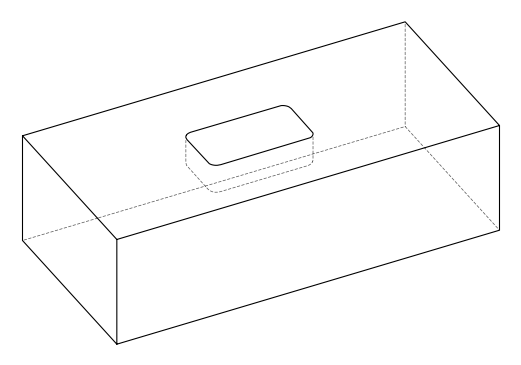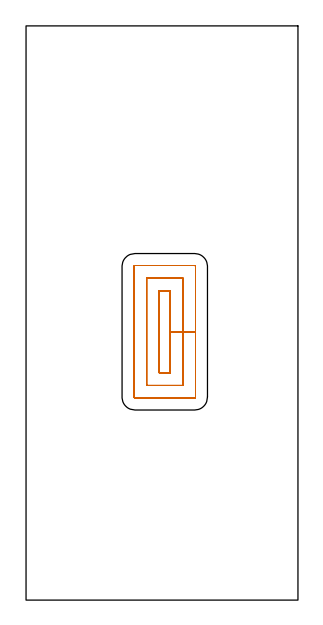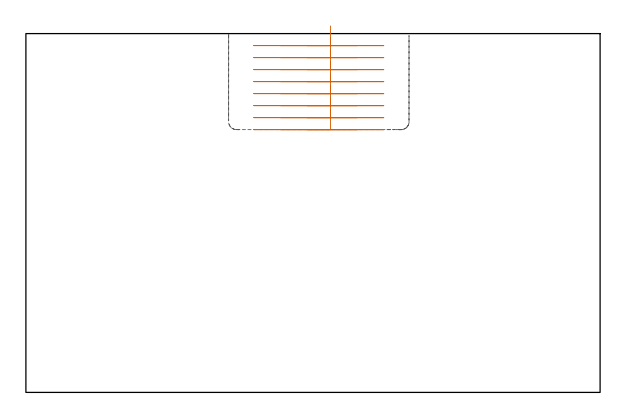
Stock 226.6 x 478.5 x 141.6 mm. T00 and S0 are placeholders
(PLAN: 1 operations, 0 tool changes, 12.8 min)
(1 MILL_RECTANGULAR_POCKET | POCKET_RECTANGULAR_STRAIGHT | UGT0201_095 | Follow Part, ap 5, ae 75% | 12.8 min | 347261 mm3)
(TOOL UGT0201_095 | End mill 20 mm | D20 R3 FL38 Z4)
(OP 1 MILL_RECTANGULAR_POCKET)
G17 G21 G94 G90
T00 M6
G54
G17 G0 G90 X120.2 Y194.723 S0 M3
G43 Z151.6 H0
Z144.6
G94 G1 Y223.6 Z136.862 F250.
Y257.8 F500.
X111.
Y189.4
X120.2
Y223.6
X130.7
Y268.3
X100.5
Y178.9
X130.7
Y223.6
X141.2
Y278.1
G3 X140.5 Y278.8 R0.7
G1 X90.7
G3 X90. Y278.1 R0.7
G1 Y169.1
G3 X90.7 Y168.4 R0.7
G1 X140.5
G3 X141.2 Y169.1 R0.7
G1 Y223.6
Y224.6
G0 X120.2 Y194.723 Z139.862
G1 Y223.6 Z132.125 F250.
Y257.8 F500.
X111.
Y189.4
X120.2
Y223.6
X130.7
Y268.3
X100.5
Y178.9
X130.7
Y223.6
X141.2
Y278.1
G3 X140.5 Y278.8 R0.7
G1 X90.7
G3 X90. Y278.1 R0.7
G1 Y169.1
G3 X90.7 Y168.4 R0.7
G1 X140.5
G3 X141.2 Y169.1 R0.7
G1 Y223.6
Y224.6
G0 X120.2 Y194.723 Z135.125
G1 Y223.6 Z127.387 F250.
Y257.8 F500.
X111.
Y189.4
X120.2
Y223.6
X130.7
Y268.3
X100.5
Y178.9
X130.7
Y223.6
X141.2
Y278.1
G3 X140.5 Y278.8 R0.7
G1 X90.7
G3 X90. Y278.1 R0.7
G1 Y169.1
G3 X90.7 Y168.4 R0.7
G1 X140.5
G3 X141.2 Y169.1 R0.7
G1 Y223.6
Y224.6
G0 X120.2 Y194.723 Z130.387
G1 Y223.6 Z122.65 F250.
Y257.8 F500.
X111.
Y189.4
X120.2
Y223.6
X130.7
Y268.3
X100.5
Y178.9
X130.7
Y223.6
X141.2
Y278.1
G3 X140.5 Y278.8 R0.7
G1 X90.7
G3 X90. Y278.1 R0.7
G1 Y169.1
G3 X90.7 Y168.4 R0.7
G1 X140.5
G3 X141.2 Y169.1 R0.7
G1 Y223.6
Y224.6
G0 X120.2 Y194.723 Z125.65
G1 Y223.6 Z117.912 F250.
Y257.8 F500.
X111.
Y189.4
X120.2
Y223.6
X130.7
Y268.3
X100.5
Y178.9
X130.7
Y223.6
X141.2
Y278.1
G3 X140.5 Y278.8 R0.7
G1 X90.7
G3 X90. Y278.1 R0.7
G1 Y169.1
G3 X90.7 Y168.4 R0.7
G1 X140.5
G3 X141.2 Y169.1 R0.7
G1 Y223.6
Y224.6
G0 X120.2 Y194.723 Z120.912
G1 Y223.6 Z113.175 F250.
Y257.8 F500.
X111.
Y189.4
X120.2
Y223.6
X130.7
Y268.3
X100.5
Y178.9
X130.7
Y223.6
X141.2
Y278.1
G3 X140.5 Y278.8 R0.7
G1 X90.7
G3 X90. Y278.1 R0.7
G1 Y169.1
G3 X90.7 Y168.4 R0.7
G1 X140.5
G3 X141.2 Y169.1 R0.7
G1 Y223.6
Y224.6
G0 X120.2 Y194.723 Z116.175
G1 Y223.6 Z108.437 F250.
Y257.8 F500.
X111.
Y189.4
X120.2
Y223.6
X130.7
Y268.3
X100.5
Y178.9
X130.7
Y223.6
X141.2
Y278.1
G3 X140.5 Y278.8 R0.7
G1 X90.7
G3 X90. Y278.1 R0.7
G1 Y169.1
G3 X90.7 Y168.4 R0.7
G1 X140.5
G3 X141.2 Y169.1 R0.7
G1 Y223.6
Y224.6
G0 X120.2 Y194.723 Z111.437
G1 Y223.6 Z103.7 F250.
Y257.8 F500.
X111.
Y189.4
X120.2
Y223.6
X130.7
Y268.3
X100.5
Y178.9
X130.7
Y223.6
X141.2
Y278.1
G3 X140.5 Y278.8 R0.7
G1 X90.7
G3 X90. Y278.1 R0.7
G1 Y169.1
G3 X90.7 Y168.4 R0.7
G1 X140.5
G3 X141.2 Y169.1 R0.7
G1 Y223.6
Y224.6
G0 Z151.6
M5
M2
